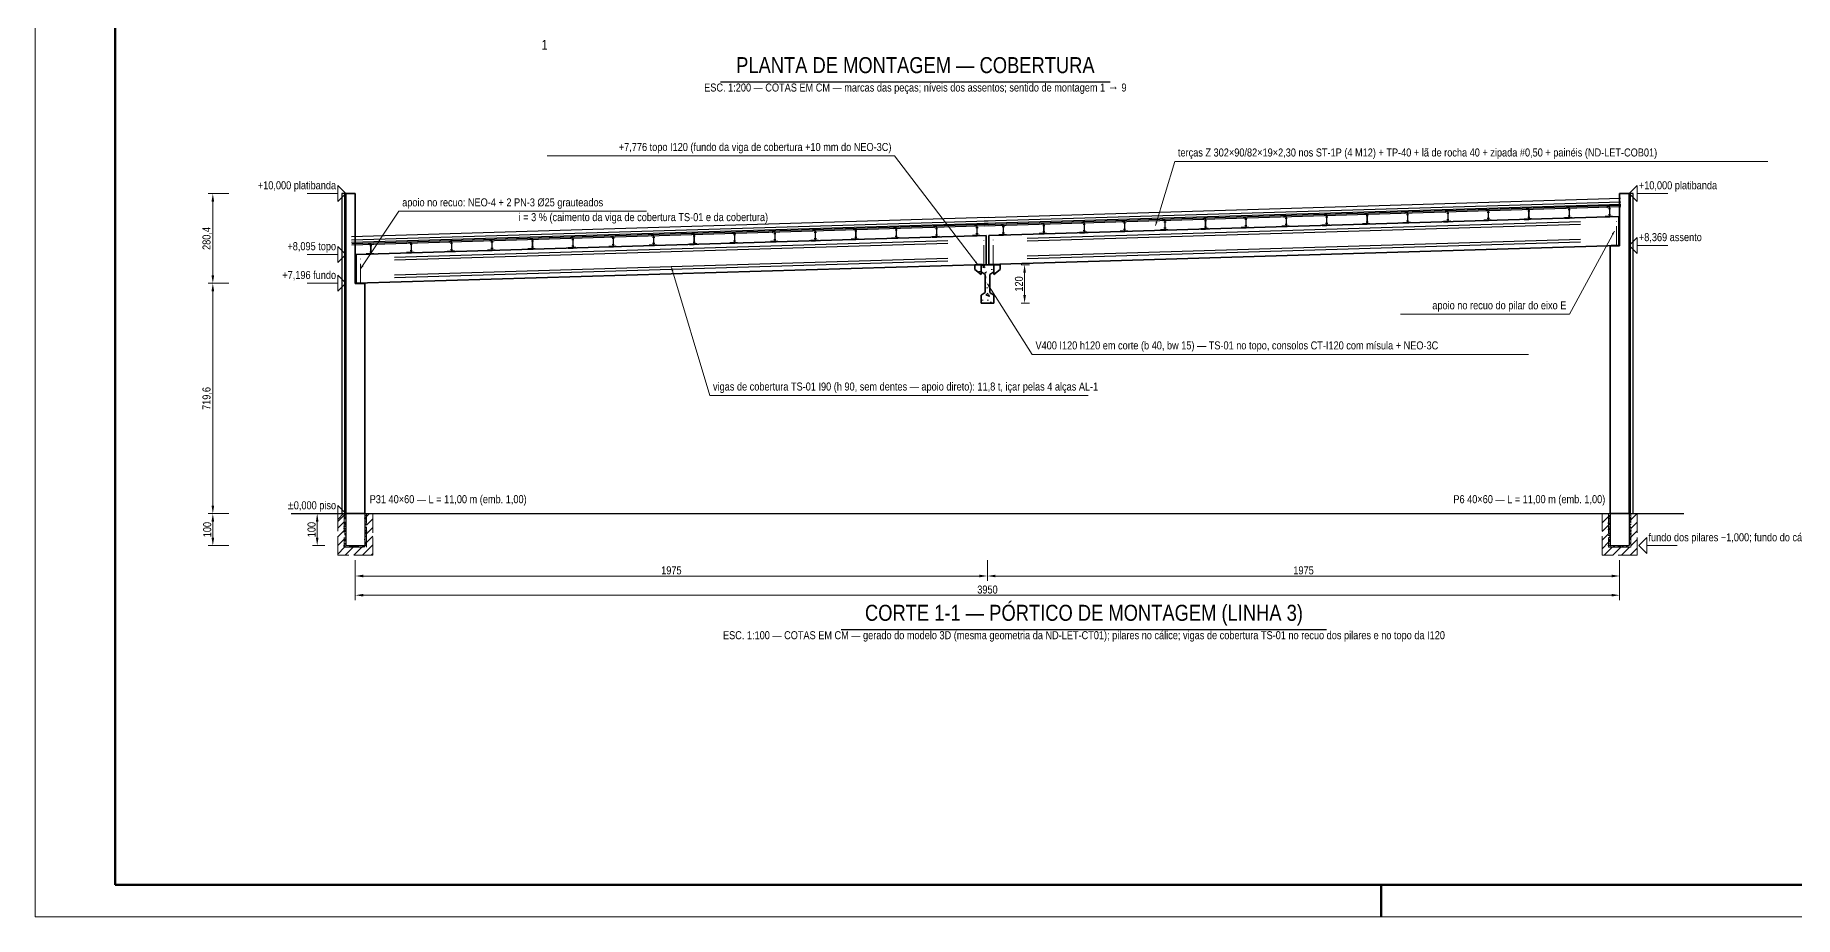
# Model space of a CAD drawing. Header units: millimetres. Extents: x 0 to 841, y 0 to 594.
# Drawn here: x 0 to 550, y 0 to 276 of the extents above; entities that cross this region are included whole.
import ezdxf
from ezdxf.enums import TextEntityAlignment as Align

# ---------------------------------------------------------------- set-up
doc = ezdxf.new("R2010")
doc.units = ezdxf.units.MM
doc.header["$LTSCALE"] = 0.5
doc.linetypes.add('ACAD_ISO02W100', pattern=[15, 12, -3])
doc.linetypes.add('ACAD_ISO10W100', pattern=[18, 12, -3, 0, -3])
for name, color, linetype, lineweight in [('CARIMBO_FINO', 8, 'Continuous', 18), ('CHAMADA', 7, 'Continuous', 13), ('CORTADO', 7, 'Continuous', 35), ('EIXO', 8, 'ACAD_ISO10W100', 13), ('HACHURA', 8, 'Continuous', 9), ('METALICA', 7, 'Continuous', 25), ('MOLDURA', 7, 'Continuous', 50), ('OCULTA', 8, 'ACAD_ISO02W100', 18), ('TERRENO', 34, 'Continuous', 25), ('TEXTO', 7, 'Continuous', 18), ('TITULO', 7, 'Continuous', 25), ('VISTA', 7, 'Continuous', 25)]:
    doc.layers.add(name, color=color, linetype=linetype, lineweight=lineweight)
doc.layers.add('COTA', color=32, linetype='Continuous', lineweight=13, true_color=0x954a00)
doc.styles.add('ND', font='DejaVuSansCondensed.ttf')
doc.dimstyles.new('ND', dxfattribs={"dimtxt": 2.5, "dimasz": 2.5, "dimexe": 1.5, "dimexo": 1.5, "dimgap": 0.5, "dimtad": 1, "dimdec": 0, "dimtxsty": 'ND', "dimcen": 2.5, "dimclrd": 256, "dimclre": 256, "dimclrt": 256, "dimazin": 3, "dimtfac": 1, "dimtmove": 0, "dimatfit": 3, "dimlwd": 18, "dimlwe": 18})

msp = doc.modelspace()

# ---------------------------------------------------------------- hatches: boundary and pattern name
at = {"layer": 'HACHURA'}
h = msp.add_hatch(dxfattribs=at)
h.set_pattern_fill('AR-CONC', color=256, scale=0.03)
h.paths.add_polyline_path([(295.5, 203.76), (293.5, 203.76), (293.5, 202.26), (295.5, 200.76)])
h = msp.add_hatch(dxfattribs=at)
h.set_pattern_fill('AR-CONC', color=256, scale=0.03)
h.paths.add_polyline_path([(295.5, 191.76), (299.5, 191.76), (299.5, 194.26), (298.25, 195.06), (298.25, 200.76), (299.5, 201.56), (299.5, 203.76), (295.5, 203.76), (295.5, 201.56), (296.75, 200.76), (296.75, 195.06), (295.5, 194.26)])
h = msp.add_hatch(dxfattribs=at)
h.set_pattern_fill('AR-CONC', color=256, scale=0.03)
h.paths.add_polyline_path([(299.5, 203.76), (301.5, 203.76), (301.5, 202.26), (299.5, 200.76)])
h = msp.add_hatch(dxfattribs=at)
h.set_pattern_fill('ANSI31', color=256, scale=0.6)
h.paths.add_polyline_path([(94.5, 126), (96.5, 126), (96.5, 115.5), (103.5, 115.5), (103.5, 126), (105.5, 126), (105.5, 113), (94.5, 113)])
h = msp.add_hatch(dxfattribs=at)
h.set_pattern_fill('AR-SAND', color=256, scale=0.02)
h.paths.add_polyline_path([(96.5, 126), (97, 126), (97, 116), (96.5, 116)])
h = msp.add_hatch(dxfattribs=at)
h.set_pattern_fill('AR-SAND', color=256, scale=0.02)
h.paths.add_polyline_path([(103, 126), (103.5, 126), (103.5, 116), (103, 116)])
h = msp.add_hatch(dxfattribs=at)
h.set_pattern_fill('ANSI31', color=256, scale=0.6)
h.paths.add_polyline_path([(489.5, 126), (491.5, 126), (491.5, 115.5), (498.5, 115.5), (498.5, 126), (500.5, 126), (500.5, 113), (489.5, 113)])
h = msp.add_hatch(dxfattribs=at)
h.set_pattern_fill('AR-SAND', color=256, scale=0.02)
h.paths.add_polyline_path([(491.5, 126), (492, 126), (492, 116), (491.5, 116)])
h = msp.add_hatch(dxfattribs=at)
h.set_pattern_fill('AR-SAND', color=256, scale=0.02)
h.paths.add_polyline_path([(498, 126), (498.5, 126), (498.5, 116), (498, 116)])
h = msp.add_hatch(dxfattribs=at)
h.set_pattern_fill('AR-SAND', color=256, scale=0.02)
h.paths.add_polyline_path([(96.5, 116), (103.5, 116), (103.5, 115.5), (96.5, 115.5)])
h = msp.add_hatch(dxfattribs=at)
h.set_pattern_fill('AR-SAND', color=256, scale=0.02)
h.paths.add_polyline_path([(491.5, 116), (498.5, 116), (498.5, 115.5), (491.5, 115.5)])

# ---------------------------------------------------------------- linework, layer by layer
at = {"layer": 'CARIMBO_FINO'}
msp.add_lwpolyline([(0, 0), (841, 0), (841, 594), (0, 594)], close=True, dxfattribs=at)
at = {"layer": 'CHAMADA'}
for points in [[(294.5, 203.76), (268.5, 237.76), (159.9126, 237.76)], [(350, 216.046), (356, 236.046), (541.3088, 236.046)], [(101.65, 202.4575), (113.65, 220.4575), (190.9866, 220.4575)], [(493.35, 214.2925), (479.35, 188.2925), (426.5211, 188.2925)], [(198.75, 202.9125), (210.75, 162.9125), (328.9439, 162.9125)], [(297.5, 197.76), (311.5, 175.76), (466.4956, 175.76)]]:
    msp.add_lwpolyline(points, dxfattribs=at)
for points in [[(350, 216.046), (350.6322, 217.1091), (350.0575, 217.2815)], [(493.35, 214.2925), (492.5169, 213.3782), (493.0452, 213.0937)], [(101.65, 202.4575), (102.5653, 203.2896), (102.066, 203.6224)], [(294.5, 203.76), (294.0094, 204.8955), (293.5328, 204.531)], [(198.75, 202.9125), (198.8075, 201.6769), (199.3822, 201.8493)], [(297.5, 197.76), (297.8912, 196.5865), (298.3973, 196.9087)]]:
    msp.add_solid(points, dxfattribs=at)
at = {"layer": 'CORTADO'}
for p, q in [((100, 226), (97, 226)), ((97, 226), (97, 126)), ((100, 197.95), (100, 226)), ((495, 209.69), (495, 226)), ((495, 226), (498, 226)), ((498, 226), (498, 126)), ((494.7464, 218.7964), (297.875, 212.8903)), ((494.7464, 209.7924), (494.7464, 218.7964)), ((297.1214, 212.8677), (100.25, 206.9615)), ((297.1214, 203.8636), (297.1214, 212.8677)), ((297.875, 212.8903), (297.875, 203.8863)), ((297.875, 203.8863), (494.7464, 209.7924)), ((492, 126), (492, 209.69)), ((492, 209.69), (495, 209.69)), ((100.25, 206.9615), (100.25, 197.9575)), ((100.25, 197.9575), (297.1214, 203.8636)), ((295.5, 203.76), (293.5, 203.76)), ((293.5, 203.76), (293.5, 202.26)), ((299.5, 203.76), (295.5, 203.76)), ((295.5, 203.76), (295.5, 201.56)), ((295.5, 200.76), (295.5, 203.76)), ((299.5, 201.56), (299.5, 203.76)), ((299.5, 203.76), (301.5, 203.76)), ((299.5, 200.76), (299.5, 203.76)), ((301.5, 203.76), (301.5, 202.26)), ((103, 197.95), (100, 197.95)), ((103, 126), (103, 197.95)), ((293.5, 202.26), (295.5, 200.76)), ((295.5, 201.56), (296.75, 200.76)), ((296.75, 200.76), (296.75, 195.06)), ((298.25, 200.76), (299.5, 201.56)), ((298.25, 195.06), (298.25, 200.76)), ((301.5, 202.26), (299.5, 200.76)), ((296.75, 195.06), (295.5, 194.26)), ((295.5, 194.26), (295.5, 191.76)), ((299.5, 194.26), (298.25, 195.06)), ((299.5, 191.76), (299.5, 194.26)), ((295.5, 191.76), (299.5, 191.76)), ((97, 126), (103, 126)), ((498, 126), (492, 126))]:
    msp.add_line(p, q, dxfattribs=at)
at = {"layer": 'COTA'}
for p, q in [((94.5, 226), (85, 226)), ((500.5, 226), (510, 226)), ((500.5, 209.7925), (510, 209.7925)), ((94.5, 206.9535), (85, 206.9535)), ((94.5, 197.9575), (85, 197.9575)), ((94.5, 126), (85, 126)), ((503.5, 116), (513, 116))]:
    msp.add_line(p, q, dxfattribs=at)
for points in [[(97, 226), (94.5, 228.5), (94.5, 223.5), (97, 226)], [(498, 226), (500.5, 228.5), (500.5, 223.5), (498, 226)], [(97, 206.9535), (94.5, 209.4535), (94.5, 204.4535), (97, 206.9535)], [(498, 209.7925), (500.5, 212.2925), (500.5, 207.2925), (498, 209.7925)], [(97, 197.9575), (94.5, 200.4575), (94.5, 195.4575), (97, 197.9575)], [(97, 126), (94.5, 128.5), (94.5, 123.5), (97, 126)], [(501, 116), (503.5, 118.5), (503.5, 113.5), (501, 116)]]:
    msp.add_lwpolyline(points, dxfattribs=at)
at = {"layer": 'EIXO'}
for p, q in [((493.9718, 209.7692), (493.9718, 218.7732)), ((296.3468, 203.8404), (296.3468, 212.8445)), ((299.2744, 203.9282), (299.2744, 212.9323)), ((101.6494, 197.9995), (101.6494, 207.0035))]:
    msp.add_line(p, q, dxfattribs=at)
at = {"layer": 'METALICA'}
for p, q in [((296.434, 218.5696), (495.3046, 224.5358)), ((296.467, 217.4701), (495.3376, 223.4363)), ((296.488, 216.7705), (495.3586, 222.7366)), ((296.5, 216.3706), (495.3705, 222.3367)), ((296.5126, 215.9508), (495.3831, 221.9169)), ((428.7961, 219.9379), (427.8961, 219.9379)), ((427.8961, 219.9379), (428.0304, 219.8036)), ((428.8191, 219.9149), (427.8961, 219.9149)), ((427.8961, 219.9149), (428.0304, 219.8036)), ((428.7961, 216.9179), (428.7961, 219.9379)), ((428.8191, 216.9409), (428.8191, 219.9149)), ((441.4234, 220.3168), (440.5234, 220.3168)), ((440.5234, 220.3168), (440.6578, 220.1824)), ((441.4464, 220.2938), (440.5234, 220.2938)), ((440.5234, 220.2938), (440.6578, 220.1824)), ((441.4234, 220.0968), (441.3284, 220.0968)), ((441.3284, 220.0968), (441.3284, 217.1968)), ((441.4234, 217.2968), (441.4234, 220.3168)), ((441.4234, 217.1968), (441.4234, 220.0968)), ((441.4464, 217.3198), (441.4464, 220.2938)), ((454.0507, 220.6956), (453.1507, 220.6956)), ((453.1507, 220.6956), (453.2851, 220.5612)), ((454.0737, 220.6726), (453.1507, 220.6726)), ((453.1507, 220.6726), (453.2851, 220.5612)), ((453.6507, 220.2456), (454.3007, 220.2456)), ((454.0507, 220.4756), (453.9557, 220.4756)), ((453.9557, 220.4756), (453.9557, 217.5756)), ((454.0507, 217.6756), (454.0507, 220.6956)), ((454.0507, 217.5756), (454.0507, 220.4756)), ((454.0737, 217.6986), (454.0737, 220.6726)), ((466.6781, 221.0744), (465.7781, 221.0744)), ((465.7781, 221.0744), (465.9124, 220.94)), ((466.7011, 221.0514), (465.7781, 221.0514)), ((465.7781, 221.0514), (465.9124, 220.94)), ((466.2781, 220.6244), (466.9281, 220.6244)), ((466.6781, 220.8544), (466.5831, 220.8544)), ((466.5831, 220.8544), (466.5831, 217.9544)), ((466.6781, 218.0544), (466.6781, 221.0744)), ((466.6781, 217.9544), (466.6781, 220.8544)), ((466.7011, 218.0774), (466.7011, 221.0514)), ((479.3054, 221.4532), (478.4054, 221.4532)), ((478.4054, 221.4532), (478.5397, 221.3189)), ((479.3284, 221.4302), (478.4054, 221.4302)), ((478.4054, 221.4302), (478.5397, 221.3189)), ((478.9054, 221.0032), (479.5554, 221.0032)), ((479.3054, 221.2332), (479.2104, 221.2332)), ((479.2104, 221.2332), (479.2104, 218.3332)), ((479.3054, 218.4332), (479.3054, 221.4532)), ((479.3054, 218.3332), (479.3054, 221.2332)), ((479.3284, 218.4562), (479.3284, 221.4302)), ((491.9327, 221.832), (491.0327, 221.832)), ((491.0327, 221.832), (491.167, 221.6977)), ((491.9557, 221.809), (491.0327, 221.809)), ((491.0327, 221.809), (491.167, 221.6977)), ((491.5327, 221.382), (492.1827, 221.382)), ((491.9327, 221.612), (491.8377, 221.612)), ((491.8377, 221.612), (491.8377, 218.712)), ((491.9327, 218.812), (491.9327, 221.832)), ((491.9327, 218.712), (491.9327, 221.612)), ((491.9557, 218.835), (491.9557, 221.809)), ((98.809, 212.6409), (297.6796, 218.607)), ((98.842, 211.5414), (297.7126, 217.5075)), ((98.863, 210.8417), (297.7336, 216.8078)), ((98.875, 210.4419), (297.7455, 216.408)), ((98.8876, 210.0221), (297.7581, 215.9882)), ((256.4257, 214.7668), (255.5257, 214.7668)), ((255.5257, 214.7668), (255.6601, 214.6325)), ((256.4487, 214.7438), (255.5257, 214.7438)), ((255.5257, 214.7438), (255.6601, 214.6325)), ((256.4257, 214.5468), (256.3307, 214.5468)), ((256.3307, 214.5468), (256.3307, 211.6468)), ((256.4257, 211.7468), (256.4257, 214.7668)), ((256.4257, 211.6468), (256.4257, 214.5468)), ((256.4487, 211.7698), (256.4487, 214.7438)), ((269.0531, 215.1456), (268.1531, 215.1456)), ((268.1531, 215.1456), (268.2874, 215.0113)), ((269.0761, 215.1226), (268.1531, 215.1226)), ((268.1531, 215.1226), (268.2874, 215.0113)), ((268.6531, 214.6956), (269.3031, 214.6956)), ((269.0531, 214.9256), (268.9581, 214.9256)), ((268.9581, 214.9256), (268.9581, 212.0256)), ((269.0531, 212.1256), (269.0531, 215.1456)), ((269.0531, 212.0256), (269.0531, 214.9256)), ((269.0761, 212.1486), (269.0761, 215.1226)), ((281.6804, 215.5245), (280.7804, 215.5245)), ((280.7804, 215.5245), (280.9147, 215.3901)), ((281.7034, 215.5015), (280.7804, 215.5015)), ((280.7804, 215.5015), (280.9147, 215.3901)), ((281.2804, 215.0745), (281.9304, 215.0745)), ((281.6804, 215.3045), (281.5854, 215.3045)), ((281.5854, 215.3045), (281.5854, 212.4045)), ((281.6804, 212.5045), (281.6804, 215.5245)), ((281.6804, 212.4045), (281.6804, 215.3045)), ((281.7034, 212.5275), (281.7034, 215.5015)), ((294.3077, 215.9033), (293.4077, 215.9033)), ((293.4077, 215.9033), (293.542, 215.7689)), ((294.3307, 215.8803), (293.4077, 215.8803)), ((293.4077, 215.8803), (293.542, 215.7689)), ((293.9077, 215.4533), (294.5577, 215.4533)), ((294.3077, 215.6833), (294.2127, 215.6833)), ((294.2127, 215.6833), (294.2127, 212.7833)), ((294.3077, 212.8833), (294.3077, 215.9033)), ((294.3077, 212.7833), (294.3077, 215.6833)), ((294.3307, 212.9063), (294.3307, 215.8803)), ((302.5229, 216.1497), (301.6229, 216.1497)), ((301.6229, 216.1497), (301.7573, 216.0154)), ((302.5459, 216.1267), (301.6229, 216.1267)), ((301.6229, 216.1267), (301.7573, 216.0154)), ((302.1229, 215.6997), (302.7729, 215.6997)), ((302.5229, 215.9297), (302.4279, 215.9297)), ((302.4279, 215.9297), (302.4279, 213.0297)), ((302.5229, 213.1297), (302.5229, 216.1497)), ((302.5229, 213.0297), (302.5229, 215.9297)), ((302.5459, 213.1527), (302.5459, 216.1267)), ((315.1502, 216.5286), (314.2502, 216.5286)), ((314.2502, 216.5286), (314.3846, 216.3942)), ((315.1732, 216.5056), (314.2502, 216.5056)), ((314.2502, 216.5056), (314.3846, 216.3942)), ((314.7502, 216.0786), (315.4002, 216.0786)), ((315.1502, 216.3086), (315.0552, 216.3086)), ((315.0552, 216.3086), (315.0552, 213.4086)), ((315.1502, 213.5086), (315.1502, 216.5286)), ((315.1502, 213.4086), (315.1502, 216.3086)), ((315.1732, 213.5316), (315.1732, 216.5056)), ((327.7775, 216.9074), (326.8775, 216.9074)), ((326.8775, 216.9074), (327.0119, 216.773)), ((327.8005, 216.8844), (326.8775, 216.8844)), ((326.8775, 216.8844), (327.0119, 216.773)), ((327.3775, 216.4574), (328.0275, 216.4574)), ((327.3775, 214.5074), (328.0275, 214.5074)), ((327.7775, 216.6874), (327.6825, 216.6874)), ((327.6825, 216.6874), (327.6825, 213.7874)), ((327.7775, 213.8874), (327.7775, 216.9074)), ((327.7775, 213.7874), (327.7775, 216.6874)), ((327.8005, 213.9104), (327.8005, 216.8844)), ((340.4049, 217.2862), (339.5049, 217.2862)), ((339.5049, 217.2862), (339.6392, 217.1518)), ((340.4279, 217.2632), (339.5049, 217.2632)), ((339.5049, 217.2632), (339.6392, 217.1518)), ((340.0049, 216.8362), (340.6549, 216.8362)), ((340.0049, 214.8862), (340.6549, 214.8862)), ((340.4049, 217.0662), (340.3099, 217.0662)), ((340.3099, 217.0662), (340.3099, 214.1662)), ((340.4049, 214.2662), (340.4049, 217.2862)), ((340.4049, 214.1662), (340.4049, 217.0662)), ((340.4279, 214.2892), (340.4279, 217.2632)), ((341.0764, 214.4147), (341.2249, 214.2662)), ((341.0764, 214.4147), (341.2249, 214.2892)), ((352.9372, 214.64), (351.5322, 214.64)), ((351.5322, 214.64), (351.5322, 214.545)), ((351.5322, 214.545), (352.9372, 214.545)), ((353.0322, 217.665), (352.1322, 217.665)), ((352.1322, 217.665), (352.2665, 217.5307)), ((353.0552, 217.642), (352.1322, 217.642)), ((352.1322, 217.642), (352.2665, 217.5307)), ((352.6322, 217.215), (353.2822, 217.215)), ((352.6322, 215.265), (353.2822, 215.265)), ((353.0322, 217.445), (352.9372, 217.445)), ((352.9372, 217.445), (352.9372, 214.545)), ((352.9372, 214.545), (352.9372, 214.64)), ((352.9372, 214.545), (353.0322, 214.545)), ((353.0322, 214.645), (353.0322, 217.665)), ((353.0322, 214.545), (353.0322, 217.445)), ((353.8522, 214.645), (353.0322, 214.645)), ((353.0552, 214.668), (353.0552, 217.642)), ((353.8522, 214.668), (353.0552, 214.668)), ((353.7037, 214.7935), (353.8522, 214.645)), ((353.7037, 214.7935), (353.8522, 214.668)), ((365.5645, 215.0188), (364.1595, 215.0188)), ((364.1595, 215.0188), (364.1595, 214.9238)), ((364.1595, 214.9238), (365.5645, 214.9238)), ((365.6595, 218.0438), (364.7595, 218.0438)), ((364.7595, 218.0438), (364.8939, 217.9095)), ((365.6825, 218.0208), (364.7595, 218.0208)), ((364.7595, 218.0208), (364.8939, 217.9095)), ((365.2595, 217.5938), (365.9095, 217.5938)), ((365.2595, 215.6438), (365.9095, 215.6438)), ((365.6595, 217.8238), (365.5645, 217.8238)), ((365.5645, 217.8238), (365.5645, 214.9238)), ((365.5645, 214.9238), (365.5645, 215.0188)), ((365.5645, 214.9238), (365.6595, 214.9238)), ((365.6595, 215.0238), (365.6595, 218.0438)), ((365.6595, 214.9238), (365.6595, 217.8238)), ((366.4795, 215.0238), (365.6595, 215.0238)), ((365.6825, 215.0468), (365.6825, 218.0208)), ((366.4795, 215.0468), (365.6825, 215.0468)), ((366.331, 215.1723), (366.4795, 215.0238)), ((366.331, 215.1723), (366.4795, 215.0468)), ((378.1918, 215.3977), (376.7868, 215.3977)), ((376.7868, 215.3977), (376.7868, 215.3027)), ((376.7868, 215.3027), (378.1918, 215.3027)), ((378.2868, 218.4227), (377.3868, 218.4227)), ((377.3868, 218.4227), (377.5212, 218.2883)), ((378.3098, 218.3997), (377.3868, 218.3997)), ((377.3868, 218.3997), (377.5212, 218.2883)), ((377.8868, 217.9727), (378.5368, 217.9727)), ((377.8868, 216.0227), (378.5368, 216.0227)), ((378.2868, 218.2027), (378.1918, 218.2027)), ((378.1918, 218.2027), (378.1918, 215.3027)), ((378.1918, 215.3027), (378.1918, 215.3977)), ((378.1918, 215.3027), (378.2868, 215.3027)), ((378.2868, 215.4027), (378.2868, 218.4227)), ((378.2868, 215.3027), (378.2868, 218.2027)), ((379.1068, 215.4027), (378.2868, 215.4027)), ((378.3098, 215.4257), (378.3098, 218.3997)), ((379.1068, 215.4257), (378.3098, 215.4257)), ((378.9583, 215.5511), (379.1068, 215.4027)), ((378.9583, 215.5511), (379.1068, 215.4257)), ((390.8191, 215.7765), (389.4141, 215.7765)), ((389.4141, 215.7765), (389.4141, 215.6815)), ((389.4141, 215.6815), (390.8191, 215.6815)), ((390.9141, 218.8015), (390.0141, 218.8015)), ((390.0141, 218.8015), (390.1485, 218.6671)), ((390.9371, 218.7785), (390.0141, 218.7785)), ((390.0141, 218.7785), (390.1485, 218.6671)), ((390.5141, 218.3515), (391.1641, 218.3515)), ((390.5141, 216.4015), (391.1641, 216.4015)), ((390.9141, 218.5815), (390.8191, 218.5815)), ((390.8191, 218.5815), (390.8191, 215.6815)), ((390.8191, 215.6815), (390.8191, 215.7765)), ((390.8191, 215.6815), (390.9141, 215.6815)), ((390.9141, 215.7815), (390.9141, 218.8015)), ((390.9141, 215.6815), (390.9141, 218.5815)), ((391.7341, 215.7815), (390.9141, 215.7815)), ((390.9371, 215.8045), (390.9371, 218.7785)), ((391.7341, 215.8045), (390.9371, 215.8045)), ((391.5856, 215.93), (391.7341, 215.7815)), ((391.5856, 215.93), (391.7341, 215.8045)), ((403.4465, 216.1553), (402.0415, 216.1553)), ((402.0415, 216.1553), (402.0415, 216.0603)), ((402.0415, 216.0603), (403.4465, 216.0603)), ((403.5415, 219.1803), (402.6415, 219.1803)), ((402.6415, 219.1803), (402.7758, 219.0459)), ((403.5645, 219.1573), (402.6415, 219.1573)), ((402.6415, 219.1573), (402.7758, 219.0459)), ((403.1415, 218.7303), (403.7915, 218.7303)), ((403.1415, 216.7803), (403.7915, 216.7803)), ((403.5415, 218.9603), (403.4465, 218.9603)), ((403.4465, 218.9603), (403.4465, 216.0603)), ((403.4465, 216.0603), (403.4465, 216.1553)), ((403.4465, 216.0603), (403.5415, 216.0603)), ((403.5415, 216.1603), (403.5415, 219.1803)), ((403.5415, 216.0603), (403.5415, 218.9603)), ((404.3615, 216.1603), (403.5415, 216.1603)), ((403.5645, 216.1833), (403.5645, 219.1573)), ((404.3615, 216.1833), (403.5645, 216.1833)), ((404.213, 216.3088), (404.3615, 216.1603)), ((404.213, 216.3088), (404.3615, 216.1833)), ((416.0738, 216.5341), (414.6688, 216.5341)), ((414.6688, 216.5341), (414.6688, 216.4391)), ((414.6688, 216.4391), (416.0738, 216.4391)), ((416.1688, 219.5591), (415.2688, 219.5591)), ((415.2688, 219.5591), (415.4031, 219.4248)), ((416.1918, 219.5361), (415.2688, 219.5361)), ((415.2688, 219.5361), (415.4031, 219.4248)), ((415.7688, 219.1091), (416.4188, 219.1091)), ((415.7688, 217.1591), (416.4188, 217.1591)), ((416.1688, 219.3391), (416.0738, 219.3391)), ((416.0738, 219.3391), (416.0738, 216.4391)), ((416.0738, 216.4391), (416.0738, 216.5341)), ((416.0738, 216.4391), (416.1688, 216.4391)), ((416.1688, 216.5391), (416.1688, 219.5591)), ((416.1688, 216.4391), (416.1688, 219.3391)), ((416.9888, 216.5391), (416.1688, 216.5391)), ((416.1918, 216.5621), (416.1918, 219.5361)), ((416.9888, 216.5621), (416.1918, 216.5621)), ((416.8403, 216.6876), (416.9888, 216.5391)), ((416.8403, 216.6876), (416.9888, 216.5621)), ((428.7011, 216.9129), (427.2961, 216.9129)), ((427.2961, 216.9129), (427.2961, 216.8179)), ((427.2961, 216.8179), (428.7011, 216.8179)), ((428.3961, 219.4879), (429.0461, 219.4879)), ((428.3961, 217.5379), (429.0461, 217.5379)), ((428.7961, 219.7179), (428.7011, 219.7179)), ((428.7011, 219.7179), (428.7011, 216.8179)), ((428.7011, 216.8179), (428.7011, 216.9129)), ((428.7011, 216.8179), (428.7961, 216.8179)), ((428.7961, 216.8179), (428.7961, 219.7179)), ((429.6161, 216.9179), (428.7961, 216.9179)), ((429.6161, 216.9409), (428.8191, 216.9409)), ((429.4676, 217.0664), (429.6161, 216.9179)), ((429.4676, 217.0664), (429.6161, 216.9409)), ((441.3284, 217.2918), (439.9234, 217.2918)), ((439.9234, 217.2918), (439.9234, 217.1968)), ((439.9234, 217.1968), (441.3284, 217.1968)), ((441.0234, 219.8668), (441.6734, 219.8668)), ((441.0234, 217.9168), (441.6734, 217.9168)), ((441.3284, 217.1968), (441.3284, 217.2918)), ((441.3284, 217.1968), (441.4234, 217.1968)), ((442.2434, 217.2968), (441.4234, 217.2968)), ((442.2434, 217.3198), (441.4464, 217.3198)), ((442.0949, 217.4452), (442.2434, 217.2968)), ((442.0949, 217.4452), (442.2434, 217.3198)), ((453.9557, 217.6706), (452.5507, 217.6706)), ((452.5507, 217.6706), (452.5507, 217.5756)), ((452.5507, 217.5756), (453.9557, 217.5756)), ((453.6507, 218.2956), (454.3007, 218.2956)), ((453.9557, 217.5756), (453.9557, 217.6706)), ((453.9557, 217.5756), (454.0507, 217.5756)), ((454.8707, 217.6756), (454.0507, 217.6756)), ((454.8707, 217.6986), (454.0737, 217.6986)), ((454.7222, 217.8241), (454.8707, 217.6756)), ((454.7222, 217.8241), (454.8707, 217.6986)), ((466.5831, 218.0494), (465.1781, 218.0494)), ((465.1781, 218.0494), (465.1781, 217.9544)), ((465.1781, 217.9544), (466.5831, 217.9544)), ((466.2781, 218.6744), (466.9281, 218.6744)), ((466.5831, 217.9544), (466.5831, 218.0494)), ((466.5831, 217.9544), (466.6781, 217.9544)), ((467.4981, 218.0544), (466.6781, 218.0544)), ((467.4981, 218.0774), (466.7011, 218.0774)), ((467.3496, 218.2029), (467.4981, 218.0544)), ((467.3496, 218.2029), (467.4981, 218.0774)), ((479.2104, 218.4282), (477.8054, 218.4282)), ((477.8054, 218.4282), (477.8054, 218.3332)), ((477.8054, 218.3332), (479.2104, 218.3332)), ((478.9054, 219.0532), (479.5554, 219.0532)), ((479.2104, 218.3332), (479.2104, 218.4282)), ((479.2104, 218.3332), (479.3054, 218.3332)), ((480.1254, 218.4332), (479.3054, 218.4332)), ((480.1254, 218.4562), (479.3284, 218.4562)), ((479.9769, 218.5817), (480.1254, 218.4332)), ((479.9769, 218.5817), (480.1254, 218.4562)), ((491.8377, 218.807), (490.4327, 218.807)), ((490.4327, 218.807), (490.4327, 218.712)), ((490.4327, 218.712), (491.8377, 218.712)), ((491.5327, 219.432), (492.1827, 219.432)), ((491.8377, 218.712), (491.8377, 218.807)), ((491.8377, 218.712), (491.9327, 218.712)), ((492.7527, 218.812), (491.9327, 218.812)), ((492.7527, 218.835), (491.9557, 218.835)), ((492.6042, 218.9605), (492.7527, 218.812)), ((492.6042, 218.9605), (492.7527, 218.835)), ((104.8979, 210.221), (103.9979, 210.221)), ((103.9979, 210.221), (104.1323, 210.0866)), ((104.9209, 210.198), (103.9979, 210.198)), ((103.9979, 210.198), (104.1323, 210.0866)), ((104.4979, 209.771), (105.1479, 209.771)), ((104.8979, 210.001), (104.8029, 210.001)), ((104.8029, 210.001), (104.8029, 207.101)), ((104.8979, 207.201), (104.8979, 210.221)), ((104.8979, 207.101), (104.8979, 210.001)), ((104.9209, 207.224), (104.9209, 210.198)), ((117.5252, 210.5998), (116.6252, 210.5998)), ((116.6252, 210.5998), (116.7596, 210.4655)), ((117.5482, 210.5768), (116.6252, 210.5768)), ((116.6252, 210.5768), (116.7596, 210.4655)), ((117.1252, 210.1498), (117.7752, 210.1498)), ((117.5252, 210.3798), (117.4302, 210.3798)), ((117.4302, 210.3798), (117.4302, 207.4798)), ((117.5252, 207.5798), (117.5252, 210.5998)), ((117.5252, 207.4798), (117.5252, 210.3798)), ((117.5482, 207.6028), (117.5482, 210.5768)), ((130.1525, 210.9786), (129.2525, 210.9786)), ((129.2525, 210.9786), (129.3869, 210.8443)), ((130.1755, 210.9556), (129.2525, 210.9556)), ((129.2525, 210.9556), (129.3869, 210.8443)), ((129.7525, 210.5286), (130.4025, 210.5286)), ((130.1525, 210.7586), (130.0575, 210.7586)), ((130.0575, 210.7586), (130.0575, 207.8586)), ((130.1525, 207.9586), (130.1525, 210.9786)), ((130.1525, 207.8586), (130.1525, 210.7586)), ((130.1755, 207.9816), (130.1755, 210.9556)), ((142.7799, 211.3574), (141.8799, 211.3574)), ((141.8799, 211.3574), (142.0142, 211.2231)), ((142.8029, 211.3344), (141.8799, 211.3344)), ((141.8799, 211.3344), (142.0142, 211.2231)), ((142.3799, 210.9074), (143.0299, 210.9074)), ((142.3799, 208.9574), (143.0299, 208.9574)), ((142.7799, 211.1374), (142.6849, 211.1374)), ((142.6849, 211.1374), (142.6849, 208.2374)), ((142.7799, 208.3374), (142.7799, 211.3574)), ((142.7799, 208.2374), (142.7799, 211.1374)), ((142.8029, 208.3604), (142.8029, 211.3344)), ((155.4072, 211.7363), (154.5072, 211.7363)), ((154.5072, 211.7363), (154.6415, 211.6019)), ((155.4302, 211.7133), (154.5072, 211.7133)), ((154.5072, 211.7133), (154.6415, 211.6019)), ((155.0072, 211.2863), (155.6572, 211.2863)), ((155.0072, 209.3363), (155.6572, 209.3363)), ((155.4072, 211.5163), (155.3122, 211.5163)), ((155.3122, 211.5163), (155.3122, 208.6163)), ((155.4072, 208.7163), (155.4072, 211.7363)), ((155.4072, 208.6163), (155.4072, 211.5163)), ((155.4302, 208.7393), (155.4302, 211.7133)), ((167.9395, 209.0901), (166.5345, 209.0901)), ((166.5345, 209.0901), (166.5345, 208.9951)), ((166.5345, 208.9951), (167.9395, 208.9951)), ((168.0345, 212.1151), (167.1345, 212.1151)), ((167.1345, 212.1151), (167.2689, 211.9807)), ((168.0575, 212.0921), (167.1345, 212.0921)), ((167.1345, 212.0921), (167.2689, 211.9807)), ((167.6345, 211.6651), (168.2845, 211.6651)), ((167.6345, 209.7151), (168.2845, 209.7151)), ((168.0345, 211.8951), (167.9395, 211.8951)), ((167.9395, 211.8951), (167.9395, 208.9951)), ((167.9395, 208.9951), (167.9395, 209.0901)), ((167.9395, 208.9951), (168.0345, 208.9951)), ((168.0345, 209.0951), (168.0345, 212.1151)), ((168.0345, 208.9951), (168.0345, 211.8951)), ((168.8545, 209.0951), (168.0345, 209.0951)), ((168.0575, 209.1181), (168.0575, 212.0921)), ((168.8545, 209.1181), (168.0575, 209.1181)), ((168.706, 209.2436), (168.8545, 209.0951)), ((168.706, 209.2436), (168.8545, 209.1181)), ((180.5668, 209.4689), (179.1618, 209.4689)), ((179.1618, 209.4689), (179.1618, 209.3739)), ((179.1618, 209.3739), (180.5668, 209.3739)), ((180.6618, 212.4939), (179.7618, 212.4939)), ((179.7618, 212.4939), (179.8962, 212.3596)), ((180.6848, 212.4709), (179.7618, 212.4709)), ((179.7618, 212.4709), (179.8962, 212.3596)), ((180.2618, 212.0439), (180.9118, 212.0439)), ((180.2618, 210.0939), (180.9118, 210.0939)), ((180.6618, 212.2739), (180.5668, 212.2739)), ((180.5668, 212.2739), (180.5668, 209.3739)), ((180.5668, 209.3739), (180.5668, 209.4689)), ((180.5668, 209.3739), (180.6618, 209.3739)), ((180.6618, 209.4739), (180.6618, 212.4939)), ((180.6618, 209.3739), (180.6618, 212.2739)), ((181.4818, 209.4739), (180.6618, 209.4739)), ((180.6848, 209.4969), (180.6848, 212.4709)), ((181.4818, 209.4969), (180.6848, 209.4969)), ((181.3333, 209.6224), (181.4818, 209.4739)), ((181.3333, 209.6224), (181.4818, 209.4969)), ((193.1941, 209.8477), (191.7891, 209.8477)), ((191.7891, 209.8477), (191.7891, 209.7527)), ((191.7891, 209.7527), (193.1941, 209.7527)), ((193.2891, 212.8727), (192.3891, 212.8727)), ((192.3891, 212.8727), (192.5235, 212.7384)), ((193.3121, 212.8497), (192.3891, 212.8497)), ((192.3891, 212.8497), (192.5235, 212.7384)), ((192.8891, 212.4227), (193.5391, 212.4227)), ((192.8891, 210.4727), (193.5391, 210.4727)), ((193.2891, 212.6527), (193.1941, 212.6527)), ((193.1941, 212.6527), (193.1941, 209.7527)), ((193.1941, 209.7527), (193.1941, 209.8477)), ((193.1941, 209.7527), (193.2891, 209.7527)), ((193.2891, 209.8527), (193.2891, 212.8727)), ((193.2891, 209.7527), (193.2891, 212.6527)), ((194.1091, 209.8527), (193.2891, 209.8527)), ((193.3121, 209.8757), (193.3121, 212.8497)), ((194.1091, 209.8757), (193.3121, 209.8757)), ((193.9606, 210.0012), (194.1091, 209.8527)), ((193.9606, 210.0012), (194.1091, 209.8757)), ((205.8215, 210.2265), (204.4165, 210.2265)), ((204.4165, 210.2265), (204.4165, 210.1315)), ((204.4165, 210.1315), (205.8215, 210.1315)), ((205.9165, 213.2515), (205.0165, 213.2515)), ((205.0165, 213.2515), (205.1508, 213.1172)), ((205.9395, 213.2285), (205.0165, 213.2285)), ((205.0165, 213.2285), (205.1508, 213.1172)), ((205.5165, 212.8015), (206.1665, 212.8015)), ((205.5165, 210.8515), (206.1665, 210.8515)), ((205.9165, 213.0315), (205.8215, 213.0315)), ((205.8215, 213.0315), (205.8215, 210.1315)), ((205.8215, 210.1315), (205.8215, 210.2265)), ((205.8215, 210.1315), (205.9165, 210.1315)), ((205.9165, 210.2315), (205.9165, 213.2515)), ((205.9165, 210.1315), (205.9165, 213.0315)), ((206.7365, 210.2315), (205.9165, 210.2315)), ((205.9395, 210.2545), (205.9395, 213.2285)), ((206.7365, 210.2545), (205.9395, 210.2545)), ((206.588, 210.38), (206.7365, 210.2315)), ((206.588, 210.38), (206.7365, 210.2545)), ((218.4488, 210.6054), (217.0438, 210.6054)), ((217.0438, 210.6054), (217.0438, 210.5104)), ((217.0438, 210.5104), (218.4488, 210.5104)), ((218.5438, 213.6304), (217.6438, 213.6304)), ((217.6438, 213.6304), (217.7781, 213.496)), ((218.5668, 213.6074), (217.6438, 213.6074)), ((217.6438, 213.6074), (217.7781, 213.496)), ((218.1438, 213.1804), (218.7938, 213.1804)), ((218.1438, 211.2304), (218.7938, 211.2304)), ((218.5438, 213.4104), (218.4488, 213.4104)), ((218.4488, 213.4104), (218.4488, 210.5104)), ((218.4488, 210.5104), (218.4488, 210.6054)), ((218.4488, 210.5104), (218.5438, 210.5104)), ((218.5438, 210.6104), (218.5438, 213.6304)), ((218.5438, 210.5104), (218.5438, 213.4104)), ((219.3638, 210.6104), (218.5438, 210.6104)), ((218.5668, 210.6334), (218.5668, 213.6074)), ((219.3638, 210.6334), (218.5668, 210.6334)), ((219.2153, 210.7589), (219.3638, 210.6104)), ((219.2153, 210.7589), (219.3638, 210.6334)), ((231.0761, 210.9842), (229.6711, 210.9842)), ((229.6711, 210.9842), (229.6711, 210.8892)), ((229.6711, 210.8892), (231.0761, 210.8892)), ((231.1711, 214.0092), (230.2711, 214.0092)), ((230.2711, 214.0092), (230.4054, 213.8748)), ((231.1941, 213.9862), (230.2711, 213.9862)), ((230.2711, 213.9862), (230.4054, 213.8748)), ((230.7711, 213.5592), (231.4211, 213.5592)), ((230.7711, 211.6092), (231.4211, 211.6092)), ((231.1711, 213.7892), (231.0761, 213.7892)), ((231.0761, 213.7892), (231.0761, 210.8892)), ((231.0761, 210.8892), (231.0761, 210.9842)), ((231.0761, 210.8892), (231.1711, 210.8892)), ((231.1711, 210.9892), (231.1711, 214.0092)), ((231.1711, 210.8892), (231.1711, 213.7892)), ((231.9911, 210.9892), (231.1711, 210.9892)), ((231.1941, 211.0122), (231.1941, 213.9862)), ((231.9911, 211.0122), (231.1941, 211.0122)), ((231.8426, 211.1377), (231.9911, 210.9892)), ((231.8426, 211.1377), (231.9911, 211.0122)), ((243.7034, 211.363), (242.2984, 211.363)), ((242.2984, 211.363), (242.2984, 211.268)), ((242.2984, 211.268), (243.7034, 211.268)), ((243.7984, 214.388), (242.8984, 214.388)), ((242.8984, 214.388), (243.0328, 214.2537)), ((243.8214, 214.365), (242.8984, 214.365)), ((242.8984, 214.365), (243.0328, 214.2537)), ((243.3984, 213.938), (244.0484, 213.938)), ((243.3984, 211.988), (244.0484, 211.988)), ((243.7984, 214.168), (243.7034, 214.168)), ((243.7034, 214.168), (243.7034, 211.268)), ((243.7034, 211.268), (243.7034, 211.363)), ((243.7034, 211.268), (243.7984, 211.268)), ((243.7984, 211.368), (243.7984, 214.388)), ((243.7984, 211.268), (243.7984, 214.168)), ((244.6184, 211.368), (243.7984, 211.368)), ((243.8214, 211.391), (243.8214, 214.365)), ((244.6184, 211.391), (243.8214, 211.391)), ((244.4699, 211.5165), (244.6184, 211.368)), ((244.4699, 211.5165), (244.6184, 211.391)), ((256.3307, 211.7418), (254.9257, 211.7418)), ((254.9257, 211.7418), (254.9257, 211.6468)), ((254.9257, 211.6468), (256.3307, 211.6468)), ((256.0257, 214.3168), (256.6757, 214.3168)), ((256.0257, 212.3668), (256.6757, 212.3668)), ((256.3307, 211.6468), (256.3307, 211.7418)), ((256.3307, 211.6468), (256.4257, 211.6468)), ((257.2457, 211.7468), (256.4257, 211.7468)), ((257.2457, 211.7698), (256.4487, 211.7698)), ((257.0972, 211.8953), (257.2457, 211.7468)), ((257.0972, 211.8953), (257.2457, 211.7698)), ((268.9581, 212.1206), (267.5531, 212.1206)), ((267.5531, 212.1206), (267.5531, 212.0256)), ((267.5531, 212.0256), (268.9581, 212.0256)), ((268.6531, 212.7456), (269.3031, 212.7456)), ((268.9581, 212.0256), (268.9581, 212.1206)), ((268.9581, 212.0256), (269.0531, 212.0256)), ((269.8731, 212.1256), (269.0531, 212.1256)), ((269.8731, 212.1486), (269.0761, 212.1486)), ((269.7246, 212.2741), (269.8731, 212.1256)), ((269.7246, 212.2741), (269.8731, 212.1486)), ((281.5854, 212.4995), (280.1804, 212.4995)), ((280.1804, 212.4995), (280.1804, 212.4045)), ((280.1804, 212.4045), (281.5854, 212.4045)), ((281.2804, 213.1245), (281.9304, 213.1245)), ((281.5854, 212.4045), (281.5854, 212.4995)), ((281.5854, 212.4045), (281.6804, 212.4045)), ((282.5004, 212.5045), (281.6804, 212.5045)), ((282.5004, 212.5275), (281.7034, 212.5275)), ((282.3519, 212.653), (282.5004, 212.5045)), ((282.3519, 212.653), (282.5004, 212.5275)), ((294.2127, 212.8783), (292.8077, 212.8783)), ((292.8077, 212.8783), (292.8077, 212.7833)), ((292.8077, 212.7833), (294.2127, 212.7833)), ((293.9077, 213.5033), (294.5577, 213.5033)), ((294.2127, 212.7833), (294.2127, 212.8783)), ((294.2127, 212.7833), (294.3077, 212.7833)), ((295.1277, 212.8833), (294.3077, 212.8833)), ((295.1277, 212.9063), (294.3307, 212.9063)), ((294.9792, 213.0318), (295.1277, 212.8833)), ((294.9792, 213.0318), (295.1277, 212.9063)), ((302.4279, 213.1247), (301.0229, 213.1247)), ((301.0229, 213.1247), (301.0229, 213.0297)), ((301.0229, 213.0297), (302.4279, 213.0297)), ((302.1229, 213.7497), (302.7729, 213.7497)), ((302.4279, 213.0297), (302.4279, 213.1247)), ((302.4279, 213.0297), (302.5229, 213.0297)), ((303.3429, 213.1297), (302.5229, 213.1297)), ((303.3429, 213.1527), (302.5459, 213.1527)), ((303.1944, 213.2782), (303.3429, 213.1297)), ((303.1944, 213.2782), (303.3429, 213.1527)), ((315.0552, 213.5036), (313.6502, 213.5036)), ((313.6502, 213.5036), (313.6502, 213.4086)), ((313.6502, 213.4086), (315.0552, 213.4086)), ((314.7502, 214.1286), (315.4002, 214.1286)), ((315.0552, 213.4086), (315.0552, 213.5036)), ((315.0552, 213.4086), (315.1502, 213.4086)), ((315.9702, 213.5086), (315.1502, 213.5086)), ((315.9702, 213.5316), (315.1732, 213.5316)), ((315.8217, 213.657), (315.9702, 213.5086)), ((315.8217, 213.657), (315.9702, 213.5316)), ((327.6825, 213.8824), (326.2775, 213.8824)), ((326.2775, 213.8824), (326.2775, 213.7874)), ((326.2775, 213.7874), (327.6825, 213.7874)), ((327.6825, 213.7874), (327.6825, 213.8824)), ((327.6825, 213.7874), (327.7775, 213.7874)), ((328.5975, 213.8874), (327.7775, 213.8874)), ((328.5975, 213.9104), (327.8005, 213.9104)), ((328.4491, 214.0359), (328.5975, 213.8874)), ((328.4491, 214.0359), (328.5975, 213.9104)), ((340.3099, 214.2612), (338.9049, 214.2612)), ((338.9049, 214.2612), (338.9049, 214.1662)), ((338.9049, 214.1662), (340.3099, 214.1662)), ((340.3099, 214.1662), (340.3099, 214.2612)), ((340.3099, 214.1662), (340.4049, 214.1662)), ((341.2249, 214.2662), (340.4049, 214.2662)), ((341.2249, 214.2892), (340.4279, 214.2892)), ((494.35, 209.7505), (492.35, 209.7505)), ((492.35, 209.7505), (492.35, 209.6505)), ((492.35, 209.6505), (494.35, 209.6505)), ((494.35, 209.6505), (494.35, 209.7505)), ((104.8029, 207.196), (103.3979, 207.196)), ((103.3979, 207.196), (103.3979, 207.101)), ((103.3979, 207.101), (104.8029, 207.101)), ((104.4979, 207.821), (105.1479, 207.821)), ((104.8029, 207.101), (104.8029, 207.196)), ((104.8029, 207.101), (104.8979, 207.101)), ((105.7179, 207.201), (104.8979, 207.201)), ((105.7179, 207.224), (104.9209, 207.224)), ((105.5694, 207.3495), (105.7179, 207.201)), ((105.5694, 207.3495), (105.7179, 207.224)), ((117.4302, 207.5748), (116.0252, 207.5748)), ((116.0252, 207.5748), (116.0252, 207.4798)), ((116.0252, 207.4798), (117.4302, 207.4798)), ((117.1252, 208.1998), (117.7752, 208.1998)), ((117.4302, 207.4798), (117.4302, 207.5748)), ((117.4302, 207.4798), (117.5252, 207.4798)), ((118.3452, 207.5798), (117.5252, 207.5798)), ((118.3452, 207.6028), (117.5482, 207.6028)), ((118.1967, 207.7283), (118.3452, 207.5798)), ((118.1967, 207.7283), (118.3452, 207.6028)), ((130.0575, 207.9536), (128.6525, 207.9536)), ((128.6525, 207.9536), (128.6525, 207.8586)), ((128.6525, 207.8586), (130.0575, 207.8586)), ((129.7525, 208.5786), (130.4025, 208.5786)), ((130.0575, 207.8586), (130.0575, 207.9536)), ((130.0575, 207.8586), (130.1525, 207.8586)), ((130.9725, 207.9586), (130.1525, 207.9586)), ((130.9725, 207.9816), (130.1755, 207.9816)), ((130.8241, 208.1071), (130.9725, 207.9586)), ((130.8241, 208.1071), (130.9725, 207.9816)), ((142.6849, 208.3324), (141.2799, 208.3324)), ((141.2799, 208.3324), (141.2799, 208.2374)), ((141.2799, 208.2374), (142.6849, 208.2374)), ((142.6849, 208.2374), (142.6849, 208.3324)), ((142.6849, 208.2374), (142.7799, 208.2374)), ((143.5999, 208.3374), (142.7799, 208.3374)), ((143.5999, 208.3604), (142.8029, 208.3604)), ((143.4514, 208.4859), (143.5999, 208.3374)), ((143.4514, 208.4859), (143.5999, 208.3604)), ((155.3122, 208.7113), (153.9072, 208.7113)), ((153.9072, 208.7113), (153.9072, 208.6163)), ((153.9072, 208.6163), (155.3122, 208.6163)), ((155.3122, 208.6163), (155.3122, 208.7113)), ((155.3122, 208.6163), (155.4072, 208.6163)), ((156.2272, 208.7163), (155.4072, 208.7163)), ((156.2272, 208.7393), (155.4302, 208.7393)), ((156.0787, 208.8648), (156.2272, 208.7163)), ((156.0787, 208.8648), (156.2272, 208.7393)), ((295.925, 203.86), (294.425, 203.86)), ((294.425, 203.86), (294.425, 203.76)), ((294.425, 203.76), (295.925, 203.76)), ((295.925, 203.76), (295.925, 203.86)), ((300.575, 203.86), (299.075, 203.86)), ((299.075, 203.86), (299.075, 203.76)), ((299.075, 203.76), (300.575, 203.76)), ((300.575, 203.76), (300.575, 203.86)), ((102.65, 197.9995), (100.65, 197.9995)), ((100.65, 197.9995), (100.65, 197.8995)), ((100.65, 197.8995), (102.65, 197.8995)), ((102.65, 197.8995), (102.65, 197.9995))]:
    msp.add_line(p, q, dxfattribs=at)
at = {"layer": 'MOLDURA'}
msp.add_line((420.5, 0), (420.5, 10), dxfattribs=at)
msp.add_lwpolyline([(25, 10), (831, 10), (831, 584), (25, 584)], close=True, dxfattribs=at)
at = {"layer": 'OCULTA'}
for points in [[(94.5, 126), (96.5, 126), (96.5, 115.5), (103.5, 115.5), (103.5, 126), (105.5, 126), (105.5, 113), (94.5, 113)], [(489.5, 126), (491.5, 126), (491.5, 115.5), (498.5, 115.5), (498.5, 126), (500.5, 126), (500.5, 113), (489.5, 113)]]:
    msp.add_lwpolyline(points, close=True, dxfattribs=at)
at = {"layer": 'TERRENO'}
msp.add_line((80, 126), (515, 126), dxfattribs=at)
at = {"layer": 'TITULO'}
for p, q in [((214.0741, 260.944), (335.8759, 260.944)), ((251.8376, 89.8), (403.4451, 89.8))]:
    msp.add_line(p, q, dxfattribs=at)
at = {"layer": 'VISTA'}
for p, q in [((96.75, 226), (95.75, 226)), ((95.75, 226), (95.75, 126)), ((96.75, 126), (96.75, 226)), ((499.25, 226), (498.25, 226)), ((498.25, 226), (498.25, 126)), ((499.25, 126), (499.25, 226)), ((309.8696, 212.0496), (482.7518, 217.2361)), ((309.8696, 211.2492), (482.7518, 216.4357)), ((112.2446, 206.1208), (285.1268, 211.3073)), ((112.2446, 205.3205), (285.1268, 210.507)), ((309.8696, 206.5471), (482.7518, 211.7336)), ((309.8696, 205.7468), (482.7518, 210.9332)), ((112.2446, 200.6184), (285.1268, 205.8048)), ((112.2446, 199.818), (285.1268, 205.0045)), ((95.75, 126), (96.75, 126)), ((97, 126), (97, 116)), ((103, 126), (103, 116)), ((492, 126), (492, 116)), ((498, 126), (498, 116)), ((498.25, 126), (499.25, 126)), ((97, 116), (103, 116)), ((492, 116), (498, 116))]:
    msp.add_line(p, q, dxfattribs=at)

# ---------------------------------------------------------------- texts
at = {"layer": 'COTA', "style": 'ND'}
for s, p in [('+10,000 platibanda', (94, 226.6)), ('+8,095 topo', (94, 207.5535)), ('+7,196 fundo', (94, 198.5575)), ('±0,000 piso', (94, 126.6))]:
    msp.add_text(s, height=2.5, dxfattribs=at).set_placement(p, align=Align.BOTTOM_RIGHT)
for s, p in [('+10,000 platibanda', (501, 226.6)), ('+8,369 assento', (501, 210.3925)), ('fundo dos pilares −1,000; fundo do cálice −1,050 (graute 5 cm)', (504, 116.6))]:
    msp.add_text(s, height=2.5, dxfattribs=at).set_placement(p, align=Align.BOTTOM_LEFT)
at = {"layer": 'TEXTO', "style": 'ND'}
for s, p in [('ESC. 1:200 — COTAS EM CM — marcas das peças; níveis dos assentos; sentido de montagem 1 → 9', (274.975, 257.144)), ('i = 3 % (caimento da viga de cobertura TS-01 e da cobertura)', (190, 216.646)), ('ESC. 1:100 — COTAS EM CM — gerado do modelo 3D (mesma geometria da ND-LET-CT01); pilares no cálice; vigas de cobertura TS-01 no recuo dos pilares e no topo da I120', (327.6413, 86))]:
    msp.add_text(s, height=2.5, dxfattribs=at).set_placement(p, align=Align.BOTTOM_CENTER)
for s, p in [('+7,776 topo I120 (fundo da viga de cobertura +10 mm do NEO-3C)', (267.5, 238.56)), ('apoio no recuo do pilar do eixo E', (478.35, 189.0925)), ('P6 40×60 — L = 11,00 m (emb. 1,00)', (490.5, 128.5))]:
    msp.add_text(s, height=2.5, dxfattribs=at).set_placement(p, align=Align.BOTTOM_RIGHT)
for s, p in [('terças Z 302×90/82×19×2,30 nos ST-1P (4 M12) + TP-40 + lã de rocha 40 + zipada #0,50 + painéis (ND-LET-COB01)', (357, 236.846)), ('apoio no recuo: NEO-4 + 2 PN-3 Ø25 grauteados', (114.65, 221.2575)), ('V400 I120 h120 em corte (b 40, bw 15) — TS-01 no topo, consolos CT-I120 com mísula + NEO-3C', (312.5, 176.56)), ('vigas de cobertura TS-01 I90 (h 90, sem dentes — apoio direto): 11,8 t, içar pelas 4 alças AL-1', (211.75, 163.7125)), ('P31 40×60 — L = 11,00 m (emb. 1,00)', (104.5, 128.5))]:
    msp.add_text(s, height=2.5, dxfattribs=at).set_placement(p, align=Align.BOTTOM_LEFT)
at = {"layer": 'TITULO', "style": 'ND'}
msp.add_text('1', height=3, dxfattribs=at).set_placement((159.125, 272.5), align=Align.MIDDLE_CENTER)
for s, p in [('PLANTA DE MONTAGEM — COBERTURA', (274.975, 262.144)), ('CORTE 1-1 — PÓRTICO DE MONTAGEM (LINHA 3)', (327.6413, 91))]:
    msp.add_text(s, height=5, dxfattribs=at).set_placement(p, align=Align.BOTTOM_CENTER)

# ---------------------------------------------------------------- dimensions: what is measured, and where the dimension line sits
at = {"layer": 'COTA'}
for base, p1, p2, text in [((55.5, 197.9575), (62, 197.9575), (62, 226), '280,4'), ((309.1, 191.76), (306.5, 191.76), (306.5, 203.76), '120'), ((55.5, 126), (62, 126), (62, 197.9575), '719,6'), ((55.5, 116), (62, 116), (62, 126), '100'), ((88.1, 116), (92, 116), (92, 126), '100')]:
    msp.add_linear_dim(base=base, p1=p1, p2=p2, angle=90, text=text, dimstyle='ND', override={"dimdec": 1, "dimlfac": 10, "dimzin": 8}, dxfattribs=at).render()
for base, p1, p2 in [((100, 106.5), (100, 113), (297.5, 113)), ((297.5, 106.5), (297.5, 113), (495, 113))]:
    msp.add_linear_dim(base=base, p1=p1, p2=p2, text='1975', dimstyle='ND', override={"dimdec": 1, "dimlfac": 10, "dimzin": 8}, dxfattribs=at).render()
msp.add_linear_dim(base=(100, 100.5), p1=(100, 113), p2=(495, 113), dimstyle='ND', override={"dimdec": 1, "dimlfac": 10, "dimzin": 8}, dxfattribs=at).render()

doc.saveas('drawing.dxf')
